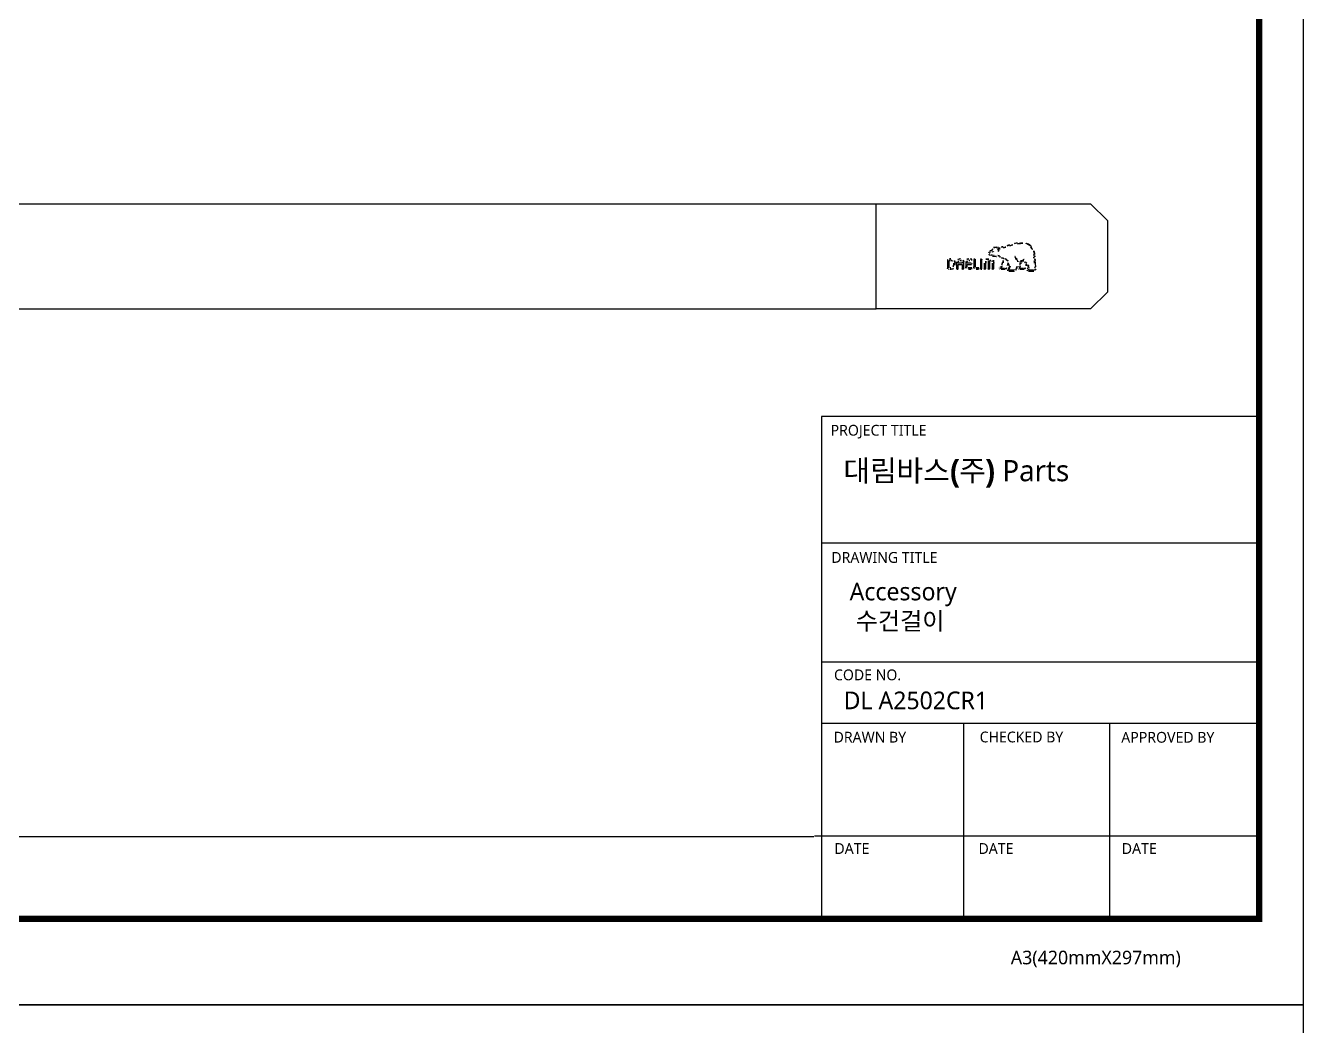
# Model space of a CAD drawing. Extents: x 16296675204 to 16296683393, y -37409618576 to -37409617244.
# Drawn here: x 16296679026.6 to 16296679330.3, y -37409617909.1 to -37409617671.2 of the extents above; entities that cross this region are included whole.
import ezdxf

# ---------------------------------------------------------------- set-up
doc = ezdxf.new("R2010")
doc.units = 0
doc.header["$LTSCALE"] = 10
doc.header["$MEASUREMENT"] = 0
doc.layers.get('0').update_dxf_attribs({"linetype": 'CONTINUOUS'})
doc.styles.add('Daelim Dimension', font='NanumGothic.ttf')

msp = doc.modelspace()

# ---------------------------------------------------------------- linework, layer by layer
for p, q in [((16296678788.728201, -37409617713.567886), (16296679228.728201, -37409617713.567886)), ((16296679256.116051, -37409617724.752121), (16296679256.130871, -37409617724.723549)), ((16296679245.72827, -37409617726.827339), (16296679245.72827, -37409617728.979637)), ((16296679246.11985, -37409617728.795486), (16296679246.11985, -37409617727.024544)), ((16296679247.136551, -37409617727.691643), (16296679247.136551, -37409617728.116737)), ((16296679247.517559, -37409617728.116737), (16296679247.517559, -37409617727.691643)), ((16296679247.88607, -37409617727.36734), (16296679247.88607, -37409617729.007401)), ((16296679248.27095, -37409617727.688721), (16296679248.27095, -37409617727.36734)), ((16296679249.177589, -37409617727.688721), (16296679248.27095, -37409617727.688721)), ((16296679248.27095, -37409617729.007401), (16296679248.27095, -37409617728.026329)), ((16296679248.27095, -37409617728.026329), (16296679249.177589, -37409617728.026329)), ((16296679248.817751, -37409617726.674843), (16296679248.629721, -37409617726.674843)), ((16296679248.629721, -37409617727.013153), (16296679248.817751, -37409617727.013153)), ((16296679249.177589, -37409617727.36734), (16296679249.177589, -37409617727.688721)), ((16296679249.177589, -37409617728.026329), (16296679249.177589, -37409617729.007401)), ((16296679249.56105, -37409617729.007401), (16296679249.56105, -37409617727.36734)), ((16296679250.035789, -37409617727.30098), (16296679250.035789, -37409617728.508186)), ((16296679250.42173, -37409617727.691513), (16296679250.42173, -37409617727.30098)), ((16296679251.374229, -37409617727.691513), (16296679250.42173, -37409617727.691513)), ((16296679250.42173, -37409617728.508186), (16296679250.42173, -37409617728.023468)), ((16296679250.42173, -37409617728.023468), (16296679251.374229, -37409617728.023468)), ((16296679251.48288, -37409617727.921516), (16296679251.48288, -37409617727.800163)), ((16296679251.486059, -37409617727.022293), (16296679251.486059, -37409617726.700897)), ((16296679251.947701, -37409617726.803352), (16296679251.947701, -37409617728.508324)), ((16296679252.223579, -37409617726.695763), (16296679252.056709, -37409617726.695763)), ((16296679252.33152, -37409617728.544662), (16296679252.33152, -37409617726.803352)), ((16296679253.52857, -37409617726.800423), (16296679253.52857, -37409617729.007401)), ((16296679253.810089, -37409617726.695648), (16296679253.631929, -37409617726.695648)), ((16296679253.912741, -37409617729.007401), (16296679253.912741, -37409617726.800423)), ((16296679254.421101, -37409617727.650581), (16296679254.421101, -37409617729.007362)), ((16296679254.8081, -37409617729.007362), (16296679254.8081, -37409617727.680557)), ((16296679255.382059, -37409617727.040627), (16296679255.382059, -37409617729.007362)), ((16296679255.763769, -37409617729.007362), (16296679255.763769, -37409617727.043808)), ((16296679256.33633, -37409617727.680557), (16296679256.33633, -37409617729.007362)), ((16296679256.426149, -37409617726.013657), (16296679256.817381, -37409617726.038002)), ((16296679256.724739, -37409617729.007362), (16296679256.724739, -37409617727.650581)), ((16296679266.71703, -37409617728.545898), (16296679266.547689, -37409617727.067413)), ((16296679246.27648, -37409617729.131683), (16296679246.584459, -37409617729.131683)), ((16296679247.98802, -37409617729.114998), (16296679248.168289, -37409617729.114998)), ((16296679249.2806, -37409617729.114998), (16296679249.45734, -37409617729.114998)), ((16296679250.71665, -37409617729.131554), (16296679251.106819, -37409617729.131554)), ((16296679251.106541, -37409617729.131607), (16296679250.716721, -37409617729.131607)), ((16296679251.486059, -37409617728.787941), (16296679250.77733, -37409617728.787941)), ((16296679251.486059, -37409617729.114258), (16296679251.486059, -37409617728.787941)), ((16296679252.84288, -37409617729.131607), (16296679252.54936, -37409617729.131607)), ((16296679252.54954, -37409617729.131683), (16296679252.84305, -37409617729.131683)), ((16296679253.14679, -37409617728.788078), (16296679252.66102, -37409617728.788078)), ((16296679253.14679, -37409617729.096046), (16296679253.14679, -37409617728.788078)), ((16296679253.631929, -37409617729.114998), (16296679253.810089, -37409617729.114998)), ((16296679254.524111, -37409617729.11496), (16296679254.70508, -37409617729.11496)), ((16296679255.48402, -37409617729.11496), (16296679255.661819, -37409617729.11496)), ((16296679256.43899, -37409617729.11496), (16296679256.62208, -37409617729.11496)), ((16296679259.248011, -37409617728.910316), (16296679258.451799, -37409617728.910316)), ((16296679258.451799, -37409617729.113518), (16296679259.248011, -37409617729.113518)), ((16296679260.31975, -37409617729.567886), (16296679261.450411, -37409617729.567886)), ((16296679261.450411, -37409617729.351639), (16296679260.322929, -37409617729.351639)), ((16296679263.79567, -37409617728.910316), (16296679262.88974, -37409617728.910316)), ((16296679262.914431, -37409617729.113518), (16296679263.79567, -37409617729.113518)), ((16296679264.97677, -37409617729.567886), (16296679266.10813, -37409617729.567886)), ((16296679266.108841, -37409617729.351639), (16296679264.99794, -37409617729.351639)), ((16296678788.728201, -37409617738.567886), (16296679228.728201, -37409617738.567886))]:
    msp.add_line(p, q)
at = {"color": 5, "ltscale": 40}
for p, q in [((16296679319.77466, -37409617764.158173), (16296679215.731569, -37409617764.158173)), ((16296679319.77466, -37409617794.231178), (16296679215.731569, -37409617794.231178)), ((16296679319.77466, -37409617794.231178), (16296679215.731569, -37409617794.231178)), ((16296679319.77466, -37409617822.520866), (16296679215.731569, -37409617822.520866)), ((16296679319.77466, -37409617822.520866), (16296679215.731569, -37409617822.520866)), ((16296679319.77466, -37409617837.111519), (16296679215.731569, -37409617837.111519)), ((16296679319.77466, -37409617837.111519), (16296679215.731569, -37409617837.111519)), ((16296679249.525669, -37409617837.111519), (16296679249.525669, -37409617883.558502)), ((16296679284.20821, -37409617837.111519), (16296679284.20821, -37409617883.558502)), ((16296679319.77466, -37409617863.942162), (16296679214.087021, -37409617863.942162)), ((16296679319.77466, -37409617863.942162), (16296679216.54217, -37409617863.942162)), ((16296679319.77466, -37409617883.558502), (16296679230.609449, -37409617883.558502))]:
    msp.add_line(p, q, dxfattribs=at)
at = {"color": 5, "ltscale": 0.5}
msp.add_line((16296679215.731569, -37409617764.158173), (16296679215.731569, -37409617884.187843), dxfattribs=at)
at = {"color": 5}
msp.add_line((16296678689.774549, -37409617864.016571), (16296679213.96183, -37409617864.016571), dxfattribs=at)
at = {"ltscale": 0.5}
for points in [[(16296678679.306351, -37409617903.983459), (16296679330.306351, -37409617903.983459), (16296679330.306351, -37409617426.983459), (16296678679.306351, -37409617426.983459)], [(16296678679.306351, -37409618380.983459), (16296679330.306351, -37409618380.983459), (16296679330.306351, -37409617903.983459), (16296678679.306351, -37409617903.983459)]]:
    msp.add_lwpolyline(points, close=True, dxfattribs=at)
at = {"color": 5, "linetype": 'ByBlock', "lineweight": 200, "const_width": 1.5}
msp.add_lwpolyline([(16296678689.774549, -37409617883.558739), (16296679319.774549, -37409617883.558739), (16296679319.774549, -37409617438.058739), (16296678689.774549, -37409617438.058739)], close=True, dxfattribs=at)
msp.add_lwpolyline([(16296679228.728201, -37409617713.567886), (16296679279.728201, -37409617713.567886), (16296679283.728201, -37409617717.567886), (16296679283.728201, -37409617734.567886), (16296679279.728201, -37409617738.567886), (16296679228.728201, -37409617738.567886)], close=True)
for points in [[(16296679255.583361, -37409617725.056923), (16296679255.487049, -37409617725.221321), (16296679255.479639, -37409617725.388893), (16296679255.56078, -37409617725.542702)], [(16296679255.766451, -37409617724.836792), (16296679255.701891, -37409617724.902397), (16296679255.634859, -37409617724.969788), (16296679255.583361, -37409617725.056923)], [(16296679255.75305, -37409617725.441452), (16296679255.70718, -37409617725.355377), (16296679255.713539, -37409617725.26506), (16296679255.77104, -37409617725.165932)], [(16296679255.77104, -37409617725.165932), (16296679255.808781, -37409617725.102081), (16296679255.864519, -37409617725.04705), (16296679255.92238, -37409617724.988487)], [(16296679255.92626, -37409617724.644531), (16296679255.88534, -37409617724.716492), (16296679255.827841, -37409617724.775047), (16296679255.766451, -37409617724.836792)], [(16296679255.92238, -37409617724.988487), (16296679255.99011, -37409617724.919342), (16296679256.06032, -37409617724.848427), (16296679256.116051, -37409617724.752121)], [(16296679255.93825, -37409617724.624069), (16296679255.93437, -37409617724.630768), (16296679255.93014, -37409617724.637833), (16296679255.92626, -37409617724.644531)], [(16296679256.130871, -37409617724.723549), (16296679256.343241, -37409617724.317497), (16296679256.77998, -37409617724.103722), (16296679257.4298, -37409617724.085716)], [(16296679257.42239, -37409617723.870178), (16296679256.688959, -37409617723.888168), (16296679256.18873, -37409617724.142517), (16296679255.93825, -37409617724.624069)], [(16296679256.33287, -37409617724.894363), (16296679256.33287, -37409617724.894363), (16296679256.32476, -37409617724.853798), (16296679256.362499, -37409617724.843567)], [(16296679256.415421, -37409617725.044998), (16296679256.33534, -37409617724.949402), (16296679256.33287, -37409617724.894363), (16296679256.33287, -37409617724.894363)], [(16296679256.362499, -37409617724.843567), (16296679256.362499, -37409617724.843567), (16296679256.52796, -37409617724.769127), (16296679256.731859, -37409617724.848152)], [(16296679256.52655, -37409617725.067223), (16296679256.52655, -37409617725.067223), (16296679256.456341, -37409617725.092979), (16296679256.415421, -37409617725.044998)], [(16296679256.72304, -37409617724.904587), (16296679256.62462, -37409617725.037949), (16296679256.52655, -37409617725.067223), (16296679256.52655, -37409617725.067223)], [(16296679256.731859, -37409617724.848152), (16296679256.731859, -37409617724.848152), (16296679256.75691, -37409617724.859093), (16296679256.72304, -37409617724.904587)], [(16296679257.4298, -37409617724.085716), (16296679257.551861, -37409617724.08432), (16296679257.673571, -37409617724.082909), (16296679257.79563, -37409617724.081497)], [(16296679257.50526, -37409617724.42411), (16296679257.480209, -37409617724.451279), (16296679257.4788, -37409617724.496429), (16296679257.50526, -37409617724.519363)], [(16296679257.50526, -37409617724.519363), (16296679257.53101, -37409617724.542648), (16296679257.575109, -37409617724.535942), (16296679257.600149, -37409617724.509132)], [(16296679257.79492, -37409617723.865242), (16296679257.67075, -37409617723.866997), (16296679257.54657, -37409617723.868423), (16296679257.42239, -37409617723.870178)], [(16296679257.949409, -37409617724.303459), (16296679257.775841, -37409617724.179993), (16296679257.577579, -37409617724.346153), (16296679257.50526, -37409617724.42411)], [(16296679257.600149, -37409617724.509132), (16296679257.611799, -37409617724.496429), (16296679257.747971, -37409617724.335213), (16296679257.864031, -37409617724.417763)], [(16296679257.776541, -37409617724.774422), (16296679257.744789, -37409617724.793121), (16296679257.724689, -37409617724.832977), (16296679257.739149, -37409617724.865082)], [(16296679257.739149, -37409617724.865082), (16296679257.752911, -37409617724.897903), (16296679257.794531, -37409617724.907417), (16296679257.82699, -37409617724.89119)], [(16296679257.79563, -37409617724.081497), (16296679258.196739, -37409617724.079376), (16296679258.651819, -37409617724.076897), (16296679259.02647, -37409617723.996834)], [(16296679257.82699, -37409617724.89119), (16296679257.92436, -37409617724.845329), (16296679258.047831, -37409617724.689049), (16296679258.065121, -37409617724.54335)], [(16296679257.91836, -37409617724.547234), (16296679257.907419, -37409617724.637192), (16296679257.82946, -37409617724.740547), (16296679257.776541, -37409617724.774422)], [(16296679257.864031, -37409617724.417763), (16296679257.906719, -37409617724.448097), (16296679257.92436, -37409617724.491142), (16296679257.91836, -37409617724.547234)], [(16296679258.065121, -37409617724.54335), (16296679258.075701, -37409617724.442101), (16296679258.02984, -37409617724.35955), (16296679257.949409, -37409617724.303459)], [(16296679258.980961, -37409617723.785507), (16296679258.627131, -37409617723.861008), (16296679258.185801, -37409617723.86277), (16296679257.79492, -37409617723.865242)], [(16296679259.02647, -37409617723.996834), (16296679259.54858, -37409617723.884987), (16296679260.059759, -37409617723.710716), (16296679260.554701, -37409617723.542099)], [(16296679260.48344, -37409617723.336777), (16296679259.995199, -37409617723.504349), (16296679259.48967, -37409617723.676857), (16296679258.980961, -37409617723.785507)], [(16296679260.554701, -37409617723.542099), (16296679261.132561, -37409617723.344177), (16296679261.72945, -37409617723.140282), (16296679262.33976, -37409617723.039742)], [(16296679262.30307, -37409617722.825607), (16296679261.67548, -37409617722.929672), (16296679261.06905, -37409617723.136414), (16296679260.48344, -37409617723.336777)], [(16296679262.33976, -37409617723.039742), (16296679263.315901, -37409617722.878166), (16296679264.654341, -37409617722.884872), (16296679265.496059, -37409617723.830307)], [(16296679265.659401, -37409617723.686737), (16296679264.75205, -37409617722.666847), (16296679263.333179, -37409617722.656273), (16296679262.30307, -37409617722.825607)], [(16296679265.496059, -37409617723.830307), (16296679265.886589, -37409617724.267761), (16296679266.12612, -37409617724.870308), (16296679266.20867, -37409617725.620667)], [(16296679266.425631, -37409617725.597031), (16296679266.33814, -37409617724.801514), (16296679266.079559, -37409617724.158401), (16296679265.659401, -37409617723.686737)], [(16296679245.83375, -37409617726.705276), (16296679245.77236, -37409617726.715858), (16296679245.72827, -37409617726.76384), (16296679245.72827, -37409617726.827339)], [(16296679246.48885, -37409617726.674942), (16296679246.250731, -37409617726.674942), (16296679245.936411, -37409617726.689049), (16296679245.83375, -37409617726.705276)], [(16296679246.11985, -37409617727.024544), (16296679246.26943, -37409617727.009377), (16296679246.487089, -37409617727.006554), (16296679246.48921, -37409617727.006554)], [(16296679246.48921, -37409617727.006554), (16296679246.936529, -37409617727.006554), (16296679247.136551, -37409617727.218933), (16296679247.136551, -37409617727.691643)], [(16296679247.136551, -37409617728.116737), (16296679247.136551, -37409617728.578178), (16296679246.92454, -37409617728.803253), (16296679246.48885, -37409617728.803253)], [(16296679247.517559, -37409617727.691643), (16296679247.517559, -37409617727.026314), (16296679247.162661, -37409617726.674942), (16296679246.48885, -37409617726.674942)], [(16296679248.629721, -37409617726.674843), (16296679248.116079, -37409617726.674843), (16296679247.88607, -37409617726.887558), (16296679247.88607, -37409617727.36734)], [(16296679248.27095, -37409617727.36734), (16296679248.27095, -37409617727.064301), (16296679248.35985, -37409617727.013153), (16296679248.629721, -37409617727.013153)], [(16296679248.817751, -37409617727.013153), (16296679249.087271, -37409617727.013153), (16296679249.177589, -37409617727.064301), (16296679249.177589, -37409617727.36734)], [(16296679249.56105, -37409617727.36734), (16296679249.56105, -37409617726.887558), (16296679249.331751, -37409617726.674843), (16296679248.817751, -37409617726.674843)], [(16296679250.77486, -37409617726.675148), (16296679250.27779, -37409617726.675148), (16296679250.035789, -37409617726.87941), (16296679250.035789, -37409617727.30098)], [(16296679250.42173, -37409617727.30098), (16296679250.42173, -37409617727.119301), (16296679250.42173, -37409617727.019112), (16296679250.77733, -37409617727.019112)], [(16296679250.77733, -37409617727.019112), (16296679251.01333, -37409617727.020172), (16296679251.249701, -37409617727.021217), (16296679251.486059, -37409617727.022293)], [(16296679251.410561, -37409617726.692436), (16296679251.27051, -37409617726.681152), (16296679250.95089, -37409617726.675148), (16296679250.77486, -37409617726.675148)], [(16296679251.374229, -37409617728.023468), (16296679251.4342, -37409617728.023468), (16296679251.48288, -37409617727.98008), (16296679251.48288, -37409617727.921516)], [(16296679251.48288, -37409617727.800163), (16296679251.48288, -37409617727.740189), (16296679251.4342, -37409617727.691513), (16296679251.374229, -37409617727.691513)], [(16296679251.486059, -37409617726.700897), (16296679251.46101, -37409617726.698082), (16296679251.43561, -37409617726.695259), (16296679251.410561, -37409617726.692436)], [(16296679252.056709, -37409617726.695763), (16296679251.99744, -37409617726.695763), (16296679251.947701, -37409617726.74514), (16296679251.947701, -37409617726.803352)], [(16296679252.33152, -37409617726.803352), (16296679252.33152, -37409617726.74514), (16296679252.282141, -37409617726.695763), (16296679252.223579, -37409617726.695763)], [(16296679253.631929, -37409617726.695648), (16296679253.56702, -37409617726.695648), (16296679253.52857, -37409617726.748917), (16296679253.52857, -37409617726.800423)], [(16296679253.912741, -37409617726.800423), (16296679253.912741, -37409617726.742569), (16296679253.86759, -37409617726.695648), (16296679253.810089, -37409617726.695648)], [(16296679255.57398, -37409617726.685738), (16296679254.693439, -37409617726.685738), (16296679254.421101, -37409617726.825081), (16296679254.421101, -37409617727.650581)], [(16296679254.8081, -37409617727.680557), (16296679254.8081, -37409617727.098488), (16296679254.88747, -37409617727.041687), (16296679255.382059, -37409617727.040627)], [(16296679255.56078, -37409617725.542702), (16296679255.716709, -37409617725.835861), (16296679256.1605, -37409617725.994614), (16296679256.426149, -37409617726.013657)], [(16296679255.763769, -37409617727.043808), (16296679255.99449, -37409617727.045212), (16296679256.141239, -37409617727.069557), (16296679256.225201, -37409617727.151047)], [(16296679256.441311, -37409617725.798813), (16296679256.224001, -37409617725.782227), (16296679255.864519, -37409617725.650299), (16296679255.75305, -37409617725.441452)], [(16296679256.225201, -37409617727.151047), (16296679256.317631, -37409617727.243134), (16296679256.33633, -37409617727.416687), (16296679256.33633, -37409617727.680557)], [(16296679256.724739, -37409617727.650581), (16296679256.724739, -37409617726.825081), (16296679256.451691, -37409617726.685738), (16296679255.57398, -37409617726.685738)], [(16296679256.82972, -37409617725.821747), (16296679256.700251, -37409617725.813988), (16296679256.570789, -37409617725.80658), (16296679256.441311, -37409617725.798813)], [(16296679256.817381, -37409617726.038002), (16296679257.23789, -37409617726.06234), (16296679257.761061, -37409617726.091972), (16296679258.068331, -37409617726.147362)], [(16296679258.10643, -37409617725.93428), (16296679257.786461, -37409617725.877487), (16296679257.256229, -37409617725.846786), (16296679256.82972, -37409617725.821747)], [(16296679258.068331, -37409617726.147362), (16296679258.26659, -37409617726.182289), (16296679258.454969, -37409617726.244728), (16296679258.632059, -37409617726.325157)], [(16296679258.42992, -37409617728.628098), (16296679258.63101, -37409617728.468643), (16296679258.93404, -37409617728.225578), (16296679258.96826, -37409617727.558121)], [(16296679258.7633, -37409617727.54789), (16296679258.73402, -37409617728.123978), (16296679258.484249, -37409617728.324364), (16296679258.30081, -37409617728.470413)], [(16296679258.632059, -37409617726.325157), (16296679258.63736, -37409617726.341743), (16296679258.795401, -37409617726.916061), (16296679258.7633, -37409617727.54789)], [(16296679258.87266, -37409617726.451447), (16296679258.87266, -37409617726.451447), (16296679259.581039, -37409617726.856453), (16296679260.09927, -37409617727.585632)], [(16296679258.96826, -37409617727.558121), (16296679258.99119, -37409617727.102333), (16296679258.921341, -37409617726.682167), (16296679258.87266, -37409617726.451447)], [(16296679260.103149, -37409617727.229332), (16296679259.679461, -37409617726.725563), (16296679258.990141, -37409617726.09127), (16296679258.10643, -37409617725.93428)], [(16296679259.248011, -37409617729.113518), (16296679259.899599, -37409617729.113518), (16296679260.177589, -37409617728.352219), (16296679260.24567, -37409617727.820587)], [(16296679260.09927, -37409617727.585632), (16296679260.06152, -37409617727.894318), (16296679259.88619, -37409617728.910316), (16296679259.248011, -37409617728.910316)], [(16296679260.24567, -37409617727.820587), (16296679260.43511, -37409617728.200882), (16296679260.43264, -37409617728.630562), (16296679260.18852, -37409617728.90361)], [(16296679260.317289, -37409617729.047546), (16296679260.771311, -37409617728.542023), (16296679260.540239, -37409617727.751091), (16296679260.103149, -37409617727.229332)], [(16296679261.7799, -37409617726.060928), (16296679261.737221, -37409617726.087044), (16296679261.727341, -37409617726.148064), (16296679261.758381, -37409617726.199219)], [(16296679261.758381, -37409617726.199219), (16296679261.76791, -37409617726.214394), (16296679262.636801, -37409617727.691818), (16296679261.73122, -37409617729.192886)], [(16296679261.90831, -37409617726.104683), (16296679261.87727, -37409617726.052818), (16296679261.822241, -37409617726.03553), (16296679261.7799, -37409617726.060928)], [(16296679262.251921, -37409617726.974617), (16296679262.123859, -37409617726.451447), (16296679261.91255, -37409617726.111732), (16296679261.90831, -37409617726.104683)], [(16296679261.917839, -37409617729.304367), (16296679262.377859, -37409617728.540947), (16296679262.403259, -37409617727.788834), (16296679262.301661, -37409617727.205353)], [(16296679262.301661, -37409617727.205353), (16296679262.439951, -37409617727.233208), (16296679262.6749, -37409617727.273781), (16296679262.956421, -37409617727.304466)], [(16296679263.891279, -37409617727.124557), (16296679263.159611, -37409617727.156303), (16296679262.425131, -37409617727.011307), (16296679262.251921, -37409617726.974617)], [(16296679263.01215, -37409617727.748619), (16296679263.01215, -37409617728.189941), (16296679262.81601, -37409617728.379387), (16296679262.703119, -37409617728.485573)], [(16296679262.84564, -37409617728.633034), (16296679263.03297, -37409617728.453117), (16296679263.21747, -37409617728.20829), (16296679263.21747, -37409617727.753563)], [(16296679262.956421, -37409617727.304466), (16296679262.970881, -37409617727.386307), (16296679263.001221, -37409617727.563057), (16296679263.001221, -37409617727.563766)], [(16296679263.001221, -37409617727.563766), (16296679263.008631, -37409617727.63044), (16296679263.01215, -37409617727.691818), (16296679263.01215, -37409617727.748619)], [(16296679263.1702, -37409617727.322113), (16296679263.418909, -37409617727.340103), (16296679263.730761, -37409617727.352448), (16296679263.999229, -37409617727.334106)], [(16296679263.20689, -37409617727.541893), (16296679263.20689, -37409617727.541893), (16296679263.183599, -37409617727.409599), (16296679263.1702, -37409617727.322113)], [(16296679263.21747, -37409617727.753563), (16296679263.21747, -37409617727.687592), (16296679263.2143, -37409617727.617393), (16296679263.20689, -37409617727.541893)], [(16296679263.878929, -37409617726.557289), (16296679263.8186, -37409617726.560463), (16296679263.77874, -37409617726.613029), (16296679263.78368, -37409617726.689934)], [(16296679263.78368, -37409617726.689934), (16296679263.79497, -37409617726.849739), (16296679263.83448, -37409617726.992607), (16296679263.891279, -37409617727.124557)], [(16296679263.967119, -37409617726.672287), (16296679263.963949, -37409617726.613029), (16296679263.9389, -37409617726.554466), (16296679263.878929, -37409617726.557289)], [(16296679264.54744, -37409617727.681236), (16296679264.27792, -37409617727.378197), (16296679263.989, -37409617727.087868), (16296679263.967119, -37409617726.672287)], [(16296679263.999229, -37409617727.334106), (16296679264.098709, -37409617727.495667), (16296679264.2684, -37409617727.696053), (16296679264.403509, -37409617727.847748)], [(16296679264.40069, -37409617727.846687), (16296679264.399981, -37409617727.859039), (16296679264.33119, -37409617728.910316), (16296679263.79567, -37409617728.910316)], [(16296679264.403509, -37409617727.847748), (16296679264.403509, -37409617727.847748), (16296679264.40069, -37409617727.847397), (16296679264.40069, -37409617727.846687)], [(16296679264.585899, -37409617728.061531), (16296679264.68714, -37409617728.187119), (16296679264.799681, -37409617728.340927), (16296679264.867769, -37409617728.485573)], [(16296679265.065319, -37409617728.392792), (16296679264.93409, -37409617728.114098), (16296679264.73724, -37409617727.893608), (16296679264.54744, -37409617727.681236)], [(16296679266.20867, -37409617725.620667), (16296679266.22208, -37409617725.810806), (16296679266.235491, -37409617726.000961), (16296679266.249241, -37409617726.191109)], [(16296679266.249241, -37409617726.191109), (16296679266.25983, -37409617726.421471), (16296679266.27006, -37409617726.659241), (16296679266.331091, -37409617727.096687)], [(16296679266.331091, -37409617727.096687), (16296679266.387529, -37409617727.587402), (16296679266.44433, -37409617728.077759), (16296679266.500771, -37409617728.568466)], [(16296679266.46726, -37409617726.18158), (16296679266.453501, -37409617725.986504), (16296679266.43939, -37409617725.791763), (16296679266.425631, -37409617725.597031)], [(16296679266.547689, -37409617727.067413), (16296679266.48666, -37409617726.639839), (16296679266.477489, -37409617726.407356), (16296679266.46726, -37409617726.18158)], [(16296679245.72827, -37409617728.979637), (16296679245.72827, -37409617729.048431), (16296679245.773069, -37409617729.09288), (16296679245.83692, -37409617729.106987)], [(16296679245.83692, -37409617729.106987), (16296679245.906771, -37409617729.116173), (16296679246.08951, -37409617729.126404), (16296679246.27648, -37409617729.131683)], [(16296679246.48885, -37409617728.803253), (16296679246.48885, -37409617728.803253), (16296679246.193581, -37409617728.797249), (16296679246.11985, -37409617728.795486)], [(16296679246.584459, -37409617729.131683), (16296679247.19582, -37409617729.098877), (16296679247.517559, -37409617728.749634), (16296679247.517559, -37409617728.116737)], [(16296679247.88607, -37409617729.007401), (16296679247.88607, -37409617729.065964), (16296679247.934401, -37409617729.114998), (16296679247.98802, -37409617729.114998)], [(16296679248.168289, -37409617729.114998), (16296679248.231791, -37409617729.114998), (16296679248.27095, -37409617729.058563), (16296679248.27095, -37409617729.007401)], [(16296679249.177589, -37409617729.007401), (16296679249.177589, -37409617729.068077), (16296679249.22274, -37409617729.114998), (16296679249.2806, -37409617729.114998)], [(16296679249.45734, -37409617729.114998), (16296679249.519779, -37409617729.114998), (16296679249.56105, -37409617729.057503), (16296679249.56105, -37409617729.007401)], [(16296679250.035789, -37409617728.508186), (16296679250.035789, -37409617728.913528), (16296679250.260509, -37409617729.115318), (16296679250.71665, -37409617729.131554)], [(16296679250.77733, -37409617728.787941), (16296679250.42173, -37409617728.787941), (16296679250.42173, -37409617728.689873), (16296679250.42173, -37409617728.508186)], [(16296679250.716721, -37409617729.131607), (16296679250.736469, -37409617729.132317), (16296679250.753759, -37409617729.134789), (16296679250.774929, -37409617729.134789)], [(16296679250.774929, -37409617729.134789), (16296679250.87723, -37409617729.134789), (16296679250.996469, -37409617729.133728), (16296679251.106541, -37409617729.131607)], [(16296679251.106819, -37409617729.131554), (16296679251.232759, -37409617729.129066), (16296679251.347059, -37409617729.125191), (16296679251.410919, -37409617729.119553)], [(16296679251.410919, -37409617729.119553), (16296679251.4095, -37409617729.119553), (16296679251.46912, -37409617729.115669), (16296679251.46912, -37409617729.115669)], [(16296679251.46912, -37409617729.115669), (16296679251.47477, -37409617729.115318), (16296679251.48041, -37409617729.114609), (16296679251.486059, -37409617729.114258)], [(16296679251.947701, -37409617728.508324), (16296679251.947701, -37409617729.005043), (16296679252.24968, -37409617729.113693), (16296679252.54954, -37409617729.131683)], [(16296679252.66102, -37409617728.788078), (16296679252.33152, -37409617728.788078), (16296679252.33152, -37409617728.666023), (16296679252.33152, -37409617728.544662)], [(16296679252.54936, -37409617729.131607), (16296679252.58535, -37409617729.133728), (16296679252.62204, -37409617729.134789), (16296679252.65731, -37409617729.134789)], [(16296679252.65731, -37409617729.134789), (16296679252.73704, -37409617729.134789), (16296679252.795959, -37409617729.133377), (16296679252.84288, -37409617729.131607)], [(16296679252.84305, -37409617729.131683), (16296679252.940069, -37409617729.127449), (16296679252.98522, -37409617729.12075), (16296679253.033199, -37409617729.115097)], [(16296679253.033199, -37409617729.115097), (16296679253.04731, -37409617729.112984), (16296679253.06142, -37409617729.111221), (16296679253.07589, -37409617729.109108)], [(16296679253.07589, -37409617729.109108), (16296679253.09388, -37409617729.105927), (16296679253.112221, -37409617729.102402), (16296679253.130569, -37409617729.099228)], [(16296679253.130569, -37409617729.099228), (16296679253.13586, -37409617729.098167), (16296679253.1415, -37409617729.097107), (16296679253.14679, -37409617729.096046)], [(16296679253.52857, -37409617729.007401), (16296679253.52857, -37409617729.068077), (16296679253.57478, -37409617729.114998), (16296679253.631929, -37409617729.114998)], [(16296679253.810089, -37409617729.114998), (16296679253.874649, -37409617729.114998), (16296679253.912741, -37409617729.058563), (16296679253.912741, -37409617729.007401)], [(16296679254.421101, -37409617729.007362), (16296679254.421101, -37409617729.068047), (16296679254.466961, -37409617729.11496), (16296679254.524111, -37409617729.11496)], [(16296679254.70508, -37409617729.11496), (16296679254.769991, -37409617729.11496), (16296679254.8081, -37409617729.058517), (16296679254.8081, -37409617729.007362)], [(16296679255.382059, -37409617729.007362), (16296679255.382059, -37409617729.070511), (16296679255.424749, -37409617729.11496), (16296679255.48402, -37409617729.11496)], [(16296679255.661819, -37409617729.11496), (16296679255.726021, -37409617729.11496), (16296679255.763769, -37409617729.058517), (16296679255.763769, -37409617729.007362)], [(16296679256.33633, -37409617729.007362), (16296679256.33633, -37409617729.065933), (16296679256.383249, -37409617729.11496), (16296679256.43899, -37409617729.11496)], [(16296679256.62208, -37409617729.11496), (16296679256.68417, -37409617729.11496), (16296679256.724739, -37409617729.056763), (16296679256.724739, -37409617729.007362)], [(16296679258.10784, -37409617728.782257), (16296679258.09972, -37409617728.874687), (16296679258.12583, -37409617728.958298), (16296679258.180861, -37409617729.016502)], [(16296679258.30081, -37409617728.470413), (16296679258.29904, -37409617728.471817), (16296679258.11948, -37409617728.61187), (16296679258.10784, -37409617728.782257)], [(16296679258.180861, -37409617729.016502), (16296679258.240841, -37409617729.081062), (16296679258.33326, -37409617729.113518), (16296679258.451799, -37409617729.113518)], [(16296679258.323389, -37409617728.784729), (16296679258.323389, -37409617728.708878), (16296679258.424629, -37409617728.632317), (16296679258.42992, -37409617728.628098)], [(16296679258.451799, -37409617728.910316), (16296679258.39006, -37409617728.910316), (16296679258.323389, -37409617728.85952), (16296679258.323389, -37409617728.784729)], [(16296679260.18852, -37409617728.90361), (16296679260.18852, -37409617728.90361), (16296679259.976151, -37409617729.100456), (16296679259.997669, -37409617729.289902)], [(16296679259.997669, -37409617729.289902), (16296679260.020599, -37409617729.488518), (16296679260.186399, -37409617729.567886), (16296679260.31975, -37409617729.567886)], [(16296679260.206869, -37409617729.242279), (16296679260.206869, -37409617729.165024), (16296679260.317289, -37409617729.047546), (16296679260.317289, -37409617729.047546)], [(16296679260.322929, -37409617729.351639), (16296679260.276011, -37409617729.351639), (16296679260.206869, -37409617729.319893), (16296679260.206869, -37409617729.242279)], [(16296679261.450411, -37409617729.567886), (16296679261.65325, -37409617729.567886), (16296679261.814831, -37409617729.476517), (16296679261.917839, -37409617729.304367)], [(16296679261.73122, -37409617729.192886), (16296679261.66666, -37409617729.301537), (16296679261.576349, -37409617729.351639), (16296679261.450411, -37409617729.351639)], [(16296679262.53837, -37409617728.765327), (16296679262.53837, -37409617728.765327), (16296679262.504511, -37409617728.895851), (16296679262.616341, -37409617729.012268)], [(16296679262.703119, -37409617728.485573), (16296679262.701, -37409617728.487343), (16296679262.55319, -37409617728.638329), (16296679262.53837, -37409617728.765327)], [(16296679262.616341, -37409617729.012268), (16296679262.680189, -37409617729.07859), (16296679262.77932, -37409617729.113518), (16296679262.914431, -37409617729.113518)], [(16296679262.76486, -37409617728.784729), (16296679262.76486, -37409617728.717003), (16296679262.84247, -37409617728.636208), (16296679262.84564, -37409617728.633034)], [(16296679262.88974, -37409617728.910316), (16296679262.819189, -37409617728.910316), (16296679262.76486, -37409617728.854927), (16296679262.76486, -37409617728.784729)], [(16296679263.79567, -37409617729.113518), (16296679264.355881, -37409617729.113518), (16296679264.530861, -37409617728.41819), (16296679264.585899, -37409617728.061531)], [(16296679264.890341, -37409617728.799553), (16296679264.833191, -37409617728.98616), (16296679264.59613, -37409617729.118797), (16296679264.645161, -37409617729.342468)], [(16296679264.645161, -37409617729.342468), (16296679264.68256, -37409617729.514267), (16296679264.828609, -37409617729.567886), (16296679264.97677, -37409617729.567886)], [(16296679264.867769, -37409617728.485573), (16296679264.915039, -37409617728.584), (16296679264.923861, -37409617728.69442), (16296679264.890341, -37409617728.799553)], [(16296679264.87623, -37409617729.244041), (16296679264.876591, -37409617729.127983), (16296679265.026871, -37409617729.03273), (16296679265.082609, -37409617728.881393)], [(16296679264.99794, -37409617729.351639), (16296679264.92915, -37409617729.351639), (16296679264.87623, -37409617729.323769), (16296679264.87623, -37409617729.244041)], [(16296679265.082609, -37409617728.881393), (16296679265.141171, -37409617728.721931), (16296679265.1387, -37409617728.547661), (16296679265.065319, -37409617728.392792)], [(16296679266.10813, -37409617729.567886), (16296679266.11554, -37409617729.567886), (16296679266.3452, -37409617729.570374), (16296679266.524059, -37409617729.376343)], [(16296679266.36742, -37409617729.226761), (16296679266.255951, -37409617729.349876), (16296679266.11554, -37409617729.351639), (16296679266.108841, -37409617729.351639)], [(16296679266.500771, -37409617728.568466), (16296679266.53323, -37409617728.875038), (16296679266.48666, -37409617729.094818), (16296679266.36742, -37409617729.226761)], [(16296679266.524059, -37409617729.376343), (16296679266.691629, -37409617729.195007), (16296679266.75654, -37409617728.923721), (16296679266.71703, -37409617728.545898)]]:
    msp.add_open_spline(points, degree=3)

# ---------------------------------------------------------------- texts
at = {"color": 5, "ltscale": 40, "style": 'Daelim Dimension'}
for s, height, p in [('PROJECT TITLE', 2.56901127, (16296679217.93413, -37409617768.686653)), ('DRAWING TITLE', 2.56901127, (16296679218.098829, -37409617798.922539)), ('CODE NO.', 2.5690113, (16296679218.743071, -37409617826.844521)), ('DRAWN BY', 2.5690113, (16296679218.64233, -37409617841.652924)), ('CHECKED BY', 2.5690113, (16296679253.352501, -37409617841.607353)), ('APPROVED BY', 2.56901127, (16296679287.01589, -37409617841.690338)), ('DATE', 2.5690113, (16296679218.842991, -37409617868.130913)), ('DATE', 2.5690113, (16296679253.079321, -37409617868.130913)), ('DATE', 2.5690113, (16296679287.134029, -37409617868.130913)), ('A3(420mmX297mm)', 3.24237133, (16296679260.759609, -37409617894.374451))]:
    msp.add_text(s, height=height, dxfattribs=at).set_placement(p)
at = {"attachment_point": 1, "style": 'Daelim Dimension'}
for s, insert, char_height, width in [('{\\fPretendard Variable SemiBold|b0|i0|c129|p2;\\C7;대림바스(주)} Parts', (16296679220.98984, -37409617774.48848), 5.03600079, 80.93992813), (' Accessory\\P  수건걸이', (16296679221.034269, -37409617803.634933), 4.2041236, 70.7511006), ('DL A2502CR1', (16296679221.034269, -37409617829.526329), 4.20412356, 70.7511006)]:
    msp.add_mtext(s, dxfattribs=dict(at, insert=insert, char_height=char_height, width=width))

doc.saveas('drawing.dxf')
